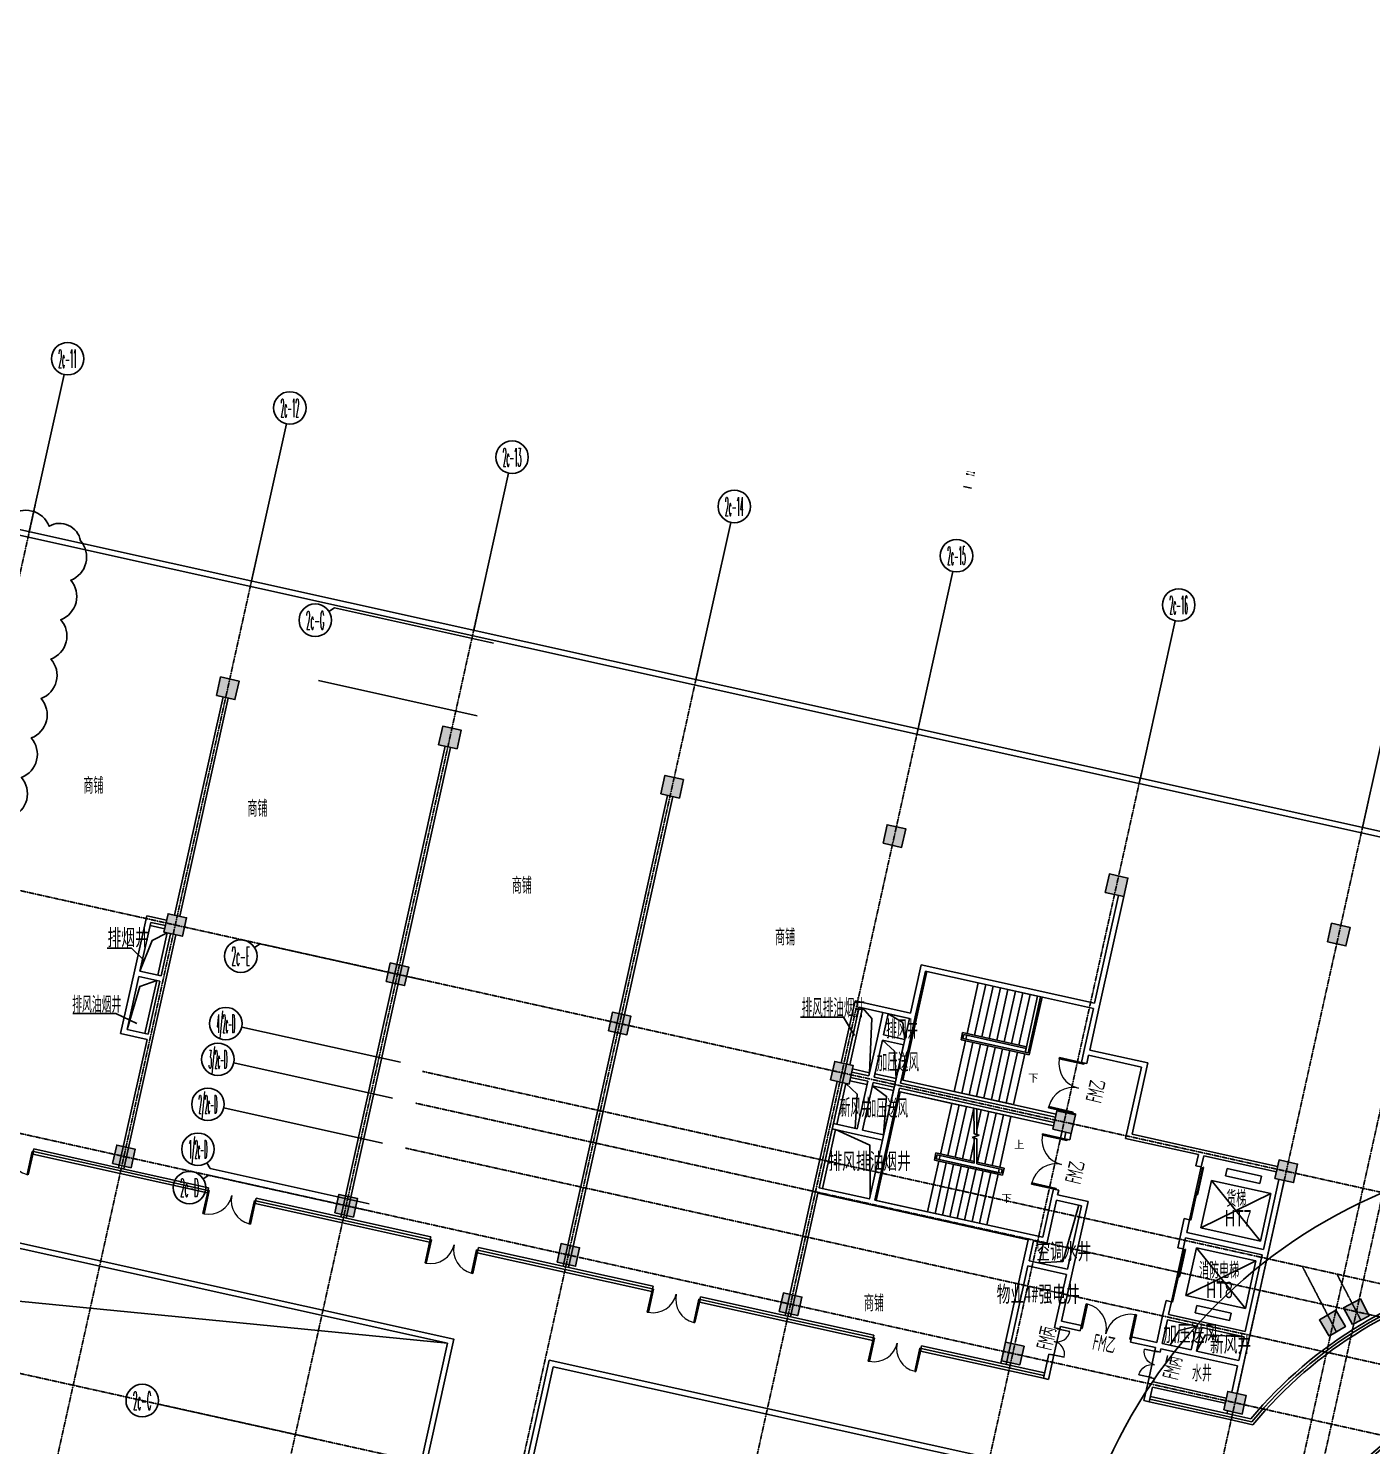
# Model space of a CAD drawing. Header units: metres. Extents: x -605703 to 859526, y 36355 to 746455.
# Drawn here: x -387646 to -338070, y 689374 to 741686 of the extents above; entities that cross this region are included whole.
import ezdxf
from ezdxf.enums import TextEntityAlignment as Align

# ---------------------------------------------------------------- set-up
doc = ezdxf.new("R2010")
doc.units = ezdxf.units.M
doc.linetypes.add('2', pattern=[0.4, 0.3, -0.1])
doc.linetypes.add('CENTER2', pattern=[2.541, 1.587, -0.318, 0.318, -0.318])
for name, color, linetype in [('ACS-JZ', 1, 'Continuous'), ('AXIS', 3, 'Continuous'), ('AXIS_TEXT', 7, 'Continuous'), ('COLUMN', 2, 'Continuous'), ('DOTE', 251, 'CENTER2'), ('J-STAIR', 163, 'Continuous'), ('J-TEXT', 7, 'Continuous'), ('J-WALL', 2, 'Continuous'), ('j-WINDOW_TEXT', 7, 'Continuous'), ('PUB_DIM', 3, 'Continuous'), ('PUB_HATCH', 8, 'Continuous'), ('PUB_TEXT', 7, 'Continuous'), ('S-看线', 5, 'Continuous'), ('STAIR', 3, 'Continuous'), ('WALL', 2, 'Continuous'), ('WINDOW', 4, 'Continuous'), ('屋顶', 252, 'Continuous'), ('排水', 74, 'Continuous'), ('栏杆', 6, 'Continuous')]:
    doc.layers.add(name, color=color, linetype=linetype)
doc.styles.add('_TCH_AXIS', font='COMPLEX', dxfattribs={"bigfont": 'GBCBIG'})
doc.styles.add('_TCH_DIM', font='simplex_.ttf', dxfattribs={"bigfont": 'GBCBIG'})
doc.styles.add('COMPLEX', font='COMPLEX')
doc.styles.add('mobin', font='ros.shx', dxfattribs={"width": 0.55, "bigfont": 'hzdf2.shx'})
doc.styles.add('探索者', font='tssdeng.shx', dxfattribs={"width": 0.65, "bigfont": 'tssdchn.shx'})

# ---------------------------------------------------------------- blocks, each defined once
blk = doc.blocks.new('$DorLib2D$00000002')
at = {"color": 0}
for p, q in [((-0.5, 0), (-0.5, 0.4875)), ((-0.475, 0.4875), (-0.5, 0.4875)), ((-0.475, 0), (-0.475, 0.4875)), ((0.475, 0), (0.475, 0.4875)), ((0.475, 0.4875), (0.5, 0.4875)), ((0.5, 0), (0.5, 0.4875)), ((-0.5, 0), (-0.475, 0)), ((0.5, 0), (0.475, 0))]:
    blk.add_line(p, q, dxfattribs=at)
at = {"color": 0, "lineweight": 13}
for centre, start, end in [((-0.4875, 0), 0, 88.53072), ((0.4875, 0), 91.46928, 180)]:
    blk.add_arc(centre, 0.4875, start, end, dxfattribs=at)
blk = doc.blocks.new('$TCHSYS$LDOR12D')
for p, q in [((-0.02, 0.958), (0.5, 0.958)), ((-0.02, 0.958), (-0.02, 0.792)), ((-0.02, 0.792), (0.5, 0.792)), ((0.5, 0.958), (0.5, 0.792)), ((-0.5, 0.75), (-0.5, 0.583)), ((-0.5, 0.75), (0.02, 0.75)), ((-0.5, 0.583), (0.02, 0.583)), ((0.02, 0.583), (0.02, 0.75)), ((-0.5, 0.5), (0.5, 0.5))]:
    blk.add_line(p, q)
blk = doc.blocks.new('$DorLib2D$00000004')
for p, q in [((-0.485, 0), (-0.485, 0.485)), ((0.485, 0), (0.485, 0.485))]:
    blk.add_line(p, q)
at = {"lineweight": 13}
for centre, start, end in [((-0.485, 0), 0, 90), ((0.485, 0), 90, 180)]:
    blk.add_arc(centre, 0.485, start, end, dxfattribs=at)
blk = doc.blocks.new('_AXISO')
blk.add_circle((0, 0), 0.5)
at = {"layer": 'AXIS_TEXT', "style": 'COMPLEX', "width": 1.041667}
blk.add_attdef('A', text='', height=0.56, dxfattribs=at).set_placement((-0.25, -0.28), (0.25, -0.28), align=Align.FIT)
blk = doc.blocks.new('_FZH')
blk.add_lwpolyline([(-0.5, -0.5), (0.5, -0.5), (0.5, 0.5), (-0.5, 0.5)], close=True)
at = {"layer": 'PUB_HATCH'}
blk.add_solid([(-0.5, -0.5), (0.5, -0.5), (-0.5, 0.5), (0.5, 0.5)], dxfattribs=at)

msp = doc.modelspace()

# ---------------------------------------------------------------- linework, layer by layer
at = {"ltscale": 4, "extrusion": (-1.1827e-23, -1.32164e-09, 1), "elevation": 0}
msp.add_lwpolyline([(-399632, 690019), (-395558, 695445), (-372179, 693151)], dxfattribs=at)
at = {"layer": 'ACS-JZ', "ltscale": 4, "extrusion": (-1.1827e-23, -1.32164e-09, 1), "elevation": 0}
msp.add_lwpolyline([(-391248, 724401, -0.520567), (-389793, 724037, -0.520567), (-388337, 723674, -0.520567), (-386882, 723310, -0.520567), (-385721, 722770, -0.520567), (-386084, 721315, -0.520567), (-386448, 719860, -0.520567), (-386811, 718405, -0.520567), (-387175, 716949, -0.520567), (-387538, 715494, -0.520567), (-387902, 714039, -0.520567), (-388265, 712583, -0.520567), (-388629, 711128, -0.520567), (-388992, 709673, -0.520567), (-389356, 708218, -0.520567), (-389719, 706762, -0.520567), (-390083, 705307, -0.520567), (-390446, 703852, -0.520567), (-390810, 702396, -0.520567), (-391173, 700941, -0.520567), (-391537, 699486, -0.520567), (-391900, 698030, -0.520567), (-392316, 696663, -0.520567), (-393771, 697026, -0.520567), (-395227, 697390, -0.520567), (-396682, 697753, -0.520567), (-397756, 698346, -0.520567), (-397393, 699801, -0.520567), (-397029, 701256, -0.520567), (-396666, 702712, -0.520567), (-396302, 704167, -0.520567), (-395938, 705622, -0.520567), (-395575, 707077, -0.520567), (-395211, 708533, -0.520567), (-394848, 709988, -0.520567), (-394484, 711443, -0.520567), (-394121, 712899, -0.520567), (-393757, 714354, -0.520567), (-393394, 715809, -0.520567), (-393030, 717264, -0.520567), (-392667, 718720, -0.520567), (-392303, 720175, -0.520567), (-391940, 721630, -0.520567), (-391576, 723086, -0.520567)], format="xyb", close=True, dxfattribs=at)
at = {"layer": 'ACS-JZ', "ltscale": 4, "extrusion": (-1.1827e-23, -1.32164e-09, 1)}
msp.add_circle((-330056, 680790, 0), 19466, dxfattribs=at)
at = {"layer": 'AXIS', "extrusion": (-1.1827e-23, -1.32164e-09, 1)}
for p, q in [((-387624, 723049, 0), (-386325, 728907, 0)), ((-379423, 721231, 0), (-378124, 727089, 0)), ((-371222, 719413, 0), (-369923, 725271, 0)), ((-363021, 717595, 0), (-361723, 723453, 0)), ((-354820, 715777, 0), (-353522, 721635, 0)), ((-376551, 720162, 0), (-376342, 720296, 0)), ((-370484, 718997, 0), (-376342, 720296, 0)), ((-346619, 713959, 0), (-345321, 719817, 0)), ((-338418, 712141, 0), (-337120, 717999, 0)), ((-371079, 716312, 0), (-376937, 717611, 0)), ((-379300, 707763, 0), (-379090, 707897, 0)), ((-373232, 706598, 0), (-379090, 707897, 0)), ((-373914, 703523, 0), (-379772, 704821, 0)), ((-374206, 702205, 0), (-380064, 703503, 0)), ((-374574, 700545, 0), (-380432, 701843, 0)), ((-381063, 699808, 0), (-380930, 699598, 0)), ((-375072, 698299, 0), (-380930, 699598, 0)), ((-381194, 699220, 0), (-380984, 699354, 0)), ((-375126, 698055, 0), (-380984, 699354, 0)), ((-376998, 689610, 0), (-382856, 690909, 0))]:
    msp.add_line(p, q, dxfattribs=at)
at = {"layer": 'DOTE', "extrusion": (-1.1827e-23, -1.32164e-09, 1)}
for p, q in [((-305429, 691567, 0), (-469548, 727950, 0)), ((-397958, 676434, 0), (-387390, 724103, 0)), ((-389757, 674616, 0), (-379189, 722285, 0)), ((-381556, 672798, 0), (-370989, 720467, 0)), ((-336123, 689409, 0), (-468077, 718661, 0)), ((-373355, 670980, 0), (-362788, 718649, 0)), ((-365154, 669162, 0), (-354587, 716831, 0)), ((-356953, 667344, 0), (-346565, 714205, 0)), ((-348666, 665916, 0), (-338185, 713195, 0)), ((-345194, 668177, 0), (-335354, 712567, 0)), ((-344462, 668015, 0), (-334621, 712405, 0)), ((-328584, 678878, 0), (-466551, 709463, 0)), ((-317332, 690826, 0), (-373104, 703189, 0)), ((-317592, 689654, 0), (-373363, 702018, 0)), ((-317960, 687994, 0), (-373731, 700358, 0)), ((-340630, 695993, 0), (-339370, 693573, 0)), ((-339354, 695708, 0), (-338469, 694008, 0))]:
    msp.add_line(p, q, dxfattribs=at)
msp.add_circle((-330169, 680048, 0), 12000, dxfattribs=at)
at = {"layer": 'J-STAIR', "ltscale": 4, "extrusion": (-1.1827e-23, -1.32164e-09, 1), "elevation": 0}
for points in [[(-383369, 707279), (-383845, 707739), (-384738, 707739)], [(-383646, 704950), (-384419, 705328), (-386010, 705328)], [(-357155, 704517), (-357557, 705190), (-359148, 705190)], [(-345512, 693078), (-345180, 693628), (-344536, 693784)], [(-344536, 692862), (-344200, 693460), (-342779, 693394)]]:
    msp.add_lwpolyline(points, dxfattribs=at)
at = {"layer": 'J-WALL', "extrusion": (-1.1827e-23, -1.32164e-09, 1)}
for p, q in [((-356105, 705362, 0), (-356300, 704483, 0)), ((-355910, 705318, 0), (-356083, 704537, 0)), ((-356300, 704483, 0), (-356624, 703019, 0)), ((-356126, 704342, 0), (-356429, 702975, 0)), ((-355345, 704169, 0), (-356126, 704342, 0)), ((-355302, 704364, 0), (-356083, 704537, 0)), ((-356668, 702823, 0), (-357057, 701066, 0)), ((-356472, 702780, 0), (-356862, 701023, 0)), ((-357979, 701066, 0), (-357003, 700849, 0)), ((-357936, 701261, 0), (-357057, 701066, 0)), ((-356862, 701023, 0), (-356081, 700850, 0)), ((-357003, 700849, 0), (-356124, 700654, 0))]:
    msp.add_line(p, q, dxfattribs=at)
at = {"layer": 'PUB_DIM', "extrusion": (-1.1827e-23, -1.32164e-09, 1), "elevation": 0}
for points in [[(-350844, 703001, 0, 0, 0), (-354075, 703717, 0, 0, 0), (-353610, 705817, 0, 0, 0), (-352361, 705544, 80, 0, 0), (-352068, 705480, 0, 0, 0)], [(-351828, 698559, 0, 0, 0), (-355060, 699275, 0, 0, 0), (-354594, 701375, 0, 0, 0), (-353346, 701102, 80, 0, 0), (-353053, 701038, 0, 0, 0)], [(-351367, 700539, 0, 0, 0), (-351882, 700654, 80, 0, 0), (-352175, 700719, 0, 0, 0)]]:
    msp.add_lwpolyline(points, format="xyseb", dxfattribs=at)
at = {"layer": 'S-看线', "ltscale": 4, "extrusion": (-1.1827e-23, -1.32164e-09, 1)}
for p, q in [((-382615, 708448, 0), (-383152, 708567, 0)), ((-382867, 706736, 0), (-382520, 708298, 0)), ((-383343, 704588, 0), (-382910, 706541, 0)), ((-356861, 705530, 0), (-357327, 703430, 0)), ((-356597, 703141, 0), (-357232, 703281, 0)), ((-355621, 702924, 0), (-356402, 703097, 0)), ((-357814, 701234, 0), (-357478, 702747, 0)), ((-356695, 702701, 0), (-357329, 702842, 0)), ((-355718, 702485, 0), (-356499, 702658, 0)), ((-357857, 701039, 0), (-358339, 698866, 0)), ((-350181, 696853, 0), (-350343, 696121, 0))]:
    msp.add_line(p, q, dxfattribs=at)
at = {"layer": 'S-看线', "ltscale": 4, "extrusion": (-1.1827e-23, -1.32164e-09, 1), "elevation": 0}
for points in [[(-383526, 706882), (-383075, 708020), (-382520, 708298)], [(-354489, 706873), (-355377, 702870), (-349714, 701615)], [(-384002, 704735), (-383528, 706327), (-382910, 706541)], [(-356597, 703141), (-356514, 705137), (-356861, 705530)], [(-355302, 704364), (-355371, 704992), (-355910, 705318)], [(-355621, 702924), (-355684, 703934), (-356126, 704342)], [(-357129, 701082), (-357057, 702349), (-357478, 702747)], [(-356081, 700850), (-355970, 702264), (-356499, 702658)], [(-356362, 698428), (-355474, 702431), (-349812, 701176)], [(-356584, 698580), (-356593, 700471), (-357857, 701039)], [(-350343, 696121), (-349464, 696173), (-348872, 698253)]]:
    msp.add_lwpolyline(points, dxfattribs=at)
msp.add_lwpolyline([(-356984, 705557), (-355129, 705145), (-356606, 698482), (-358461, 698893)], close=True, dxfattribs=at)
at = {"layer": 'STAIR', "extrusion": (-1.1827e-23, -1.32164e-09, 1)}
for p, q in [((-354489, 706873, 0), (-355377, 702870, 0)), ((-352586, 706451, 0), (-354489, 706873, 0)), ((-353000, 704581, 0), (-352586, 706451, 0)), ((-353000, 704581, 0), (-352586, 706451, 0)), ((-352727, 704521, 0), (-352312, 706390, 0)), ((-350399, 705966, 0), (-352586, 706451, 0)), ((-352453, 704460, 0), (-352039, 706330, 0)), ((-352180, 704400, 0), (-351766, 706269, 0)), ((-351907, 704339, 0), (-351492, 706209, 0)), ((-351633, 704278, 0), (-351219, 706148, 0)), ((-351360, 704218, 0), (-350946, 706087, 0)), ((-351087, 704157, 0), (-350672, 706027, 0)), ((-350813, 704097, 0), (-350399, 705966, 0)), ((-350751, 703868, 0), (-350291, 705942, 0)), ((-350706, 703796, 0), (-350233, 705929, 0)), ((-350291, 705942, 0), (-350233, 705929, 0)), ((-353059, 704318, 0), (-353473, 702448, 0)), ((-353473, 702448, 0), (-353059, 704318, 0)), ((-353166, 704618, 0), (-353225, 704355, 0)), ((-353225, 704355, 0), (-350706, 703796, 0)), ((-352785, 704257, 0), (-353200, 702388, 0)), ((-350813, 704097, 0), (-353166, 704618, 0)), ((-353121, 704547, 0), (-353153, 704400, 0)), ((-353153, 704400, 0), (-350751, 703868, 0)), ((-350826, 704038, 0), (-353121, 704547, 0)), ((-353046, 704376, 0), (-353013, 704523, 0)), ((-353046, 704376, 0), (-350859, 703892, 0)), ((-350826, 704038, 0), (-353013, 704523, 0)), ((-352512, 704197, 0), (-352926, 702327, 0)), ((-352239, 704136, 0), (-352653, 702266, 0)), ((-351965, 704075, 0), (-352380, 702206, 0)), ((-351692, 704015, 0), (-352106, 702145, 0)), ((-351418, 703954, 0), (-351833, 702085, 0)), ((-351145, 703894, 0), (-351560, 702024, 0)), ((-350872, 703833, 0), (-351286, 701963, 0)), ((-350826, 704038, 0), (-350859, 703892, 0)), ((-350826, 704038, 0), (-350813, 704097, 0)), ((-350826, 704038, 0), (-350813, 704097, 0)), ((-355377, 702870, 0), (-353473, 702448, 0)), ((-355474, 702431, 0), (-356362, 698428, 0)), ((-353570, 702009, 0), (-355474, 702431, 0)), ((-353473, 702448, 0), (-351286, 701963, 0)), ((-353985, 700139, 0), (-353570, 702009, 0)), ((-353985, 700139, 0), (-353570, 702009, 0)), ((-353712, 700079, 0), (-353297, 701948, 0)), ((-352746, 701826, 0), (-353570, 702009, 0)), ((-353438, 700018, 0), (-353024, 701888, 0)), ((-353165, 699957, 0), (-352750, 701827, 0)), ((-352741, 700885, 0), (-352746, 701826, 0)), ((-351384, 701524, 0), (-352646, 701804, 0)), ((-352641, 700859, 0), (-352646, 701804, 0)), ((-352642, 701023, 0), (-352477, 701766, 0)), ((-352618, 699836, 0), (-352204, 701706, 0)), ((-352345, 699776, 0), (-351930, 701645, 0)), ((-352071, 699715, 0), (-351657, 701585, 0)), ((-351798, 699654, 0), (-351384, 701524, 0)), ((-352891, 699897, 0), (-352740, 700582, 0)), ((-352813, 700745, 0), (-352560, 700838, 0)), ((-352640, 700699, 0), (-352813, 700745, 0)), ((-352560, 700838, 0), (-352741, 700885, 0)), ((-352736, 699801, 0), (-352740, 700726, 0)), ((-352636, 699779, 0), (-352640, 700699, 0)), ((-354151, 700176, 0), (-354209, 699912, 0)), ((-352736, 699862, 0), (-354151, 700176, 0)), ((-354105, 700104, 0), (-354138, 699958, 0)), ((-354138, 699958, 0), (-351736, 699426, 0)), ((-352736, 699801, 0), (-354105, 700104, 0)), ((-354030, 699934, 0), (-353998, 700081, 0)), ((-354030, 699934, 0), (-351843, 699449, 0)), ((-352736, 699801, 0), (-353998, 700081, 0)), ((-354043, 699876, 0), (-354458, 698006, 0)), ((-354458, 698006, 0), (-354043, 699876, 0)), ((-354209, 699912, 0), (-351690, 699354, 0)), ((-353770, 699815, 0), (-354184, 697945, 0)), ((-353497, 699754, 0), (-353911, 697885, 0)), ((-353223, 699694, 0), (-353638, 697824, 0)), ((-352950, 699633, 0), (-353364, 697764, 0)), ((-352677, 699573, 0), (-353091, 697703, 0)), ((-352403, 699512, 0), (-352818, 697642, 0)), ((-351632, 699618, 0), (-352636, 699840, 0)), ((-351811, 699596, 0), (-352636, 699779, 0)), ((-351704, 699572, 0), (-352636, 699779, 0)), ((-352130, 699451, 0), (-352544, 697582, 0)), ((-351811, 699596, 0), (-351843, 699449, 0)), ((-351736, 699426, 0), (-351704, 699572, 0)), ((-351690, 699354, 0), (-351632, 699618, 0)), ((-343401, 699601, 0), (-343460, 699332, 0)), ((-342131, 699319, 0), (-343401, 699601, 0)), ((-351856, 699391, 0), (-352271, 697521, 0)), ((-343983, 699167, 0), (-344373, 697409, 0)), ((-341787, 698680, 0), (-343983, 699167, 0)), ((-343983, 699167, 0), (-342176, 696922, 0)), ((-343460, 699332, 0), (-342191, 699051, 0)), ((-342191, 699051, 0), (-342131, 699319, 0)), ((-356362, 698428, 0), (-354458, 698006, 0)), ((-344373, 697409, 0), (-341787, 698680, 0)), ((-341787, 698680, 0), (-342176, 696922, 0)), ((-354458, 698006, 0), (-352271, 697521, 0)), ((-344373, 697409, 0), (-342176, 696922, 0)), ((-344925, 694920, 0), (-344535, 696677, 0)), ((-344535, 696677, 0), (-342339, 696190, 0)), ((-344535, 696677, 0), (-342728, 694433, 0)), ((-344925, 694920, 0), (-342339, 696190, 0)), ((-342339, 696190, 0), (-342728, 694433, 0)), ((-342728, 694433, 0), (-344925, 694920, 0)), ((-344580, 694280, 0), (-344521, 694548, 0)), ((-343311, 693998, 0), (-344580, 694280, 0)), ((-344521, 694548, 0), (-343251, 694267, 0)), ((-343251, 694267, 0), (-343311, 693998, 0))]:
    msp.add_line(p, q, dxfattribs=at)
at = {"layer": 'WALL', "extrusion": (-1.1827e-23, -1.32164e-09, 1)}
for p, q in [((-382247, 708955, 0), (-380461, 717009, 0)), ((-382052, 708912, 0), (-380266, 716966, 0)), ((-376113, 697813, 0), (-372260, 715191, 0)), ((-375918, 697770, 0), (-372065, 715148, 0)), ((-367912, 695995, 0), (-364059, 713373, 0)), ((-367717, 695952, 0), (-363864, 713330, 0)), ((-348296, 705705, 0), (-347414, 709683, 0)), ((-348122, 705564, 0), (-347218, 709640, 0)), ((-383743, 706828, 0), (-383277, 708927, 0)), ((-383277, 708927, 0), (-382545, 708765, 0)), ((-383526, 706882, 0), (-383125, 708689, 0)), ((-383125, 708689, 0), (-382588, 708570, 0)), ((-382745, 706709, 0), (-382398, 708271, 0)), ((-382571, 706568, 0), (-382203, 708228, 0)), ((-384240, 704583, 0), (-383743, 706828, 0)), ((-383526, 706882, 0), (-382745, 706709, 0)), ((-355085, 705341, 0), (-354690, 707122, 0)), ((-354912, 705200, 0), (-354538, 706884, 0)), ((-348296, 705705, 0), (-354690, 707122, 0)), ((-348339, 705509, 0), (-354538, 706884, 0)), ((-384002, 704735, 0), (-383569, 706687, 0)), ((-383569, 706687, 0), (-382788, 706514, 0)), ((-383221, 704561, 0), (-382788, 706514, 0)), ((-383047, 704421, 0), (-382571, 706568, 0)), ((-357644, 703501, 0), (-357135, 705795, 0)), ((-355964, 705535, 0), (-357135, 705795, 0)), ((-357449, 703458, 0), (-356984, 705557, 0)), ((-356105, 705362, 0), (-356984, 705557, 0)), ((-355085, 705341, 0), (-355964, 705535, 0)), ((-355129, 705145, 0), (-355910, 705318, 0)), ((-355128, 704223, 0), (-354912, 705200, 0)), ((-348690, 703923, 0), (-348339, 705509, 0)), ((-348474, 703977, 0), (-348122, 705564, 0)), ((-384002, 704735, 0), (-383221, 704561, 0)), ((-355302, 704364, 0), (-355129, 705145, 0)), ((-384314, 699631, 0), (-383264, 704366, 0)), ((-384240, 704583, 0), (-383264, 704366, 0)), ((-384118, 699588, 0), (-383047, 704421, 0)), ((-355648, 702802, 0), (-355345, 704169, 0)), ((-355453, 702759, 0), (-355128, 704223, 0)), ((-348690, 703923, 0), (-348780, 703518, 0)), ((-348585, 703475, 0), (-348517, 703782, 0)), ((-348517, 703782, 0), (-346564, 703349, 0)), ((-348474, 703977, 0), (-346326, 703501, 0)), ((-356624, 703019, 0), (-357259, 703159, 0)), ((-348780, 703518, 0), (-348585, 703475, 0)), ((-347149, 700713, 0), (-346564, 703349, 0)), ((-346910, 700865, 0), (-346326, 703501, 0)), ((-358153, 701206, 0), (-357796, 702817, 0)), ((-357936, 701261, 0), (-357600, 702774, 0)), ((-356668, 702823, 0), (-357302, 702964, 0)), ((-355691, 702607, 0), (-356472, 702780, 0)), ((-355648, 702802, 0), (-356429, 702975, 0)), ((-356081, 700850, 0), (-355691, 702607, 0)), ((-355907, 700709, 0), (-355496, 702564, 0)), ((-349785, 701298, 0), (-355496, 702564, 0)), ((-349741, 701493, 0), (-355453, 702759, 0)), ((-349192, 701663, 0), (-349199, 701629, 0)), ((-348996, 701620, 0), (-349192, 701663, 0)), ((-349004, 701585, 0), (-348996, 701620, 0)), ((-358678, 698839, 0), (-358153, 701206, 0)), ((-358461, 698893, 0), (-357979, 701066, 0)), ((-356606, 698482, 0), (-356124, 700654, 0)), ((-356410, 698439, 0), (-355907, 700709, 0)), ((-349351, 700945, 0), (-349405, 700701, 0)), ((-349405, 700701, 0), (-349209, 700658, 0)), ((-349209, 700658, 0), (-349155, 700902, 0)), ((-347149, 700713, 0), (-344464, 700118, 0)), ((-346910, 700865, 0), (-344323, 700292, 0)), ((-344464, 700118, 0), (-344555, 699708, 0)), ((-344359, 699665, 0), (-344269, 700075, 0)), ((-344323, 700292, 0), (-341540, 699675, 0)), ((-344269, 700075, 0), (-341584, 699480, 0)), ((-344555, 699708, 0), (-344359, 699665, 0)), ((-356606, 698482, 0), (-358461, 698893, 0)), ((-341491, 699203, 0), (-342065, 696616, 0)), ((-341296, 699160, 0), (-341891, 696475, 0)), ((-359711, 694177, 0), (-358678, 698839, 0)), ((-359516, 694134, 0), (-358504, 698698, 0)), ((-356551, 698265, 0), (-358504, 698698, 0)), ((-350601, 697151, 0), (-356410, 698439, 0)), ((-350211, 697065, 0), (-349875, 698578, 0)), ((-350059, 696826, 0), (-349702, 698437, 0)), ((-349816, 698846, 0), (-349875, 698578, 0)), ((-349621, 698803, 0), (-349816, 698846, 0)), ((-348774, 698231, 0), (-349702, 698437, 0)), ((-349659, 698632, 0), (-349621, 698803, 0)), ((-348536, 698383, 0), (-349659, 698632, 0)), ((-349120, 695747, 0), (-348536, 698383, 0)), ((-350742, 696977, 0), (-356551, 698265, 0)), ((-349294, 695888, 0), (-348774, 698231, 0)), ((-344988, 697755, 0), (-345113, 697189, 0)), ((-344792, 697712, 0), (-344988, 697755, 0)), ((-344896, 697243, 0), (-344792, 697712, 0)), ((-350926, 696148, 0), (-350742, 696977, 0)), ((-350709, 696202, 0), (-350547, 696934, 0)), ((-350211, 697065, 0), (-350601, 697151, 0)), ((-350059, 696826, 0), (-350547, 696934, 0)), ((-345113, 697189, 0), (-345226, 696681, 0)), ((-345030, 696638, 0), (-344939, 697048, 0)), ((-344939, 697048, 0), (-342108, 696421, 0)), ((-344896, 697243, 0), (-342065, 696616, 0)), ((-345226, 696681, 0), (-345030, 696638, 0)), ((-342108, 696421, 0), (-342736, 693589, 0)), ((-341891, 696475, 0), (-342562, 693448, 0)), ((-351754, 692413, 0), (-350926, 696148, 0)), ((-351559, 692370, 0), (-350753, 696007, 0)), ((-349337, 695693, 0), (-350753, 696007, 0)), ((-349294, 695888, 0), (-350709, 696202, 0)), ((-349732, 693911, 0), (-349337, 695693, 0)), ((-349515, 693965, 0), (-349120, 695747, 0)), ((-345658, 694729, 0), (-345784, 694163, 0)), ((-345463, 694686, 0), (-345658, 694729, 0)), ((-345567, 694217, 0), (-345463, 694686, 0)), ((-345567, 694217, 0), (-344396, 693957, 0)), ((-349732, 693911, 0), (-349773, 693728, 0)), ((-349773, 693728, 0), (-349577, 693685, 0)), ((-349577, 693685, 0), (-349558, 693770, 0)), ((-349558, 693770, 0), (-348826, 693608, 0)), ((-348783, 693803, 0), (-349515, 693965, 0)), ((-348826, 693608, 0), (-348783, 693803, 0)), ((-345784, 694163, 0), (-346000, 693186, 0)), ((-345610, 694022, 0), (-345805, 693143, 0)), ((-345610, 694022, 0), (-344536, 693784, 0)), ((-344731, 692905, 0), (-344536, 693784, 0)), ((-344536, 692862, 0), (-344341, 693740, 0)), ((-344396, 693957, 0), (-342736, 693589, 0)), ((-344341, 693740, 0), (-342779, 693394, 0)), ((-346928, 693392, 0), (-346971, 693197, 0)), ((-346971, 693197, 0), (-346044, 692991, 0)), ((-346000, 693186, 0), (-346928, 693392, 0)), ((-345805, 693143, 0), (-344731, 692905, 0)), ((-342779, 693394, 0), (-342974, 692515, 0)), ((-342562, 693448, 0), (-342800, 692374, 0)), ((-349989, 692752, 0), (-350187, 691861, 0)), ((-349991, 691818, 0), (-349794, 692708, 0)), ((-349794, 692708, 0), (-349989, 692752, 0)), ((-346044, 692991, 0), (-346071, 692869, 0)), ((-346071, 692869, 0), (-345876, 692826, 0)), ((-345876, 692826, 0), (-345848, 692948, 0)), ((-345848, 692948, 0), (-344677, 692688, 0)), ((-344677, 692688, 0), (-343017, 692320, 0)), ((-344536, 692862, 0), (-342974, 692515, 0)), ((-343017, 692320, 0), (-343234, 691344, 0)), ((-342800, 692374, 0), (-343038, 691301, 0)), ((-350187, 691861, 0), (-349991, 691818, 0)), ((-346336, 691673, 0), (-346477, 691038, 0)), ((-346287, 691893, 0), (-346336, 691673, 0)), ((-346092, 691849, 0), (-346287, 691893, 0)), ((-346119, 691727, 0), (-346092, 691849, 0)), ((-346119, 691727, 0), (-343434, 691132, 0)), ((-346162, 691532, 0), (-346281, 690995, 0)), ((-346162, 691532, 0), (-343477, 690937, 0)), ((-346281, 690995, 0), (-346477, 691038, 0)), ((-343385, 690660, 0), (-343407, 690563, 0)), ((-343190, 690617, 0), (-343212, 690520, 0))]:
    msp.add_line(p, q, dxfattribs=at)
at = {"layer": 'WINDOW', "extrusion": (-1.1827e-23, -1.32164e-09, 1)}
for p, q in [((-387438, 700324, 0), (-387481, 700128, 0)), ((-387481, 700128, 0), (-384259, 699414, 0)), ((-387459, 700226, 0), (-384238, 699512, 0)), ((-384216, 699609, 0), (-387438, 700324, 0)), ((-384259, 699414, 0), (-381038, 698700, 0)), ((-384238, 699512, 0), (-381016, 698798, 0)), ((-380994, 698895, 0), (-384216, 699609, 0)), ((-381038, 698700, 0), (-380994, 698895, 0)), ((-379237, 698506, 0), (-379280, 698310, 0)), ((-379259, 698408, 0), (-376037, 697694, 0)), ((-376015, 697792, 0), (-379237, 698506, 0)), ((-379280, 698310, 0), (-376058, 697596, 0)), ((-376058, 697596, 0), (-372837, 696882, 0)), ((-376037, 697694, 0), (-372815, 696980, 0)), ((-372793, 697077, 0), (-376015, 697792, 0)), ((-372837, 696882, 0), (-372793, 697077, 0)), ((-371036, 696688, 0), (-371079, 696492, 0)), ((-371079, 696492, 0), (-367858, 695778, 0)), ((-371058, 696590, 0), (-367836, 695876, 0)), ((-367814, 695974, 0), (-371036, 696688, 0)), ((-367858, 695778, 0), (-364636, 695064, 0)), ((-367836, 695876, 0), (-364614, 695162, 0)), ((-364592, 695259, 0), (-367814, 695974, 0)), ((-364636, 695064, 0), (-364592, 695259, 0)), ((-362835, 694870, 0), (-362878, 694674, 0)), ((-362857, 694772, 0), (-359635, 694058, 0)), ((-359613, 694156, 0), (-362835, 694870, 0)), ((-362878, 694674, 0), (-359657, 693960, 0)), ((-359657, 693960, 0), (-356480, 693256, 0)), ((-359635, 694058, 0), (-356459, 693354, 0)), ((-356437, 693451, 0), (-359613, 694156, 0)), ((-349794, 692708, 0), (-349577, 693685, 0)), ((-356480, 693256, 0), (-356437, 693451, 0)), ((-354680, 693062, 0), (-354723, 692867, 0)), ((-354723, 692867, 0), (-351700, 692196, 0)), ((-354701, 692964, 0), (-351678, 692294, 0)), ((-351657, 692392, 0), (-354680, 693062, 0)), ((-346071, 692869, 0), (-346287, 691893, 0)), ((-351700, 692196, 0), (-350187, 691861, 0)), ((-351678, 692294, 0), (-350165, 691959, 0)), ((-351657, 692392, 0), (-350143, 692056, 0)), ((-346260, 691093, 0), (-343331, 690444, 0)), ((-346238, 691190, 0), (-343309, 690541, 0)), ((-346281, 690995, 0), (-343352, 690346, 0)), ((-343309, 690541, 0), (-342527, 690368, 0)), ((-343352, 690346, 0), (-342451, 690146, 0)), ((-343331, 690444, 0), (-342489, 690257, 0))]:
    msp.add_line(p, q, dxfattribs=at)
for radius, end in [(16100, 140.1376), (16000, 140.3553), (15900, 140.5752)]:
    msp.add_arc((-330169, 680048, 0), radius, 101.8627, end, dxfattribs=at)
at = {"layer": '屋顶', "ltscale": 4, "extrusion": (-1.1827e-23, -1.32164e-09, 1)}
msp.add_line((-353132, 724779, 0), (-352839, 724714, 0), dxfattribs=at)
at = {"layer": '排水', "linetype": '2', "ltscale": 0.3, "extrusion": (-1.1827e-23, -1.32164e-09, 1)}
for p, q in [((-353029, 725242, 0), (-352737, 725178, 0)), ((-353007, 725340, 0), (-352716, 725275, 0))]:
    msp.add_line(p, q, dxfattribs=at)
at = {"layer": '栏杆', "ltscale": 1.5, "extrusion": (-1.1827e-23, -1.32164e-09, 1)}
for p, q in [((-471448, 741686, 0), (-293215, 702175, 0)), ((-293435, 702019, 0), (-471414, 741474, 0))]:
    msp.add_line(p, q, dxfattribs=at)
at = {"layer": '栏杆', "ltscale": 1.5, "extrusion": (-1.1827e-23, -1.32164e-09, 1), "elevation": 0}
for points in [[(-397836, 699044), (-399871, 689867), (-373974, 684126), (-371940, 693303)], [(-397684, 698805), (-399632, 690019), (-374126, 684364), (-372179, 693151)], [(-368425, 692524), (-370460, 683347), (-347126, 678174), (-345092, 687351)], [(-368273, 692285), (-370221, 683499), (-347278, 678413), (-345330, 687199)]]:
    msp.add_lwpolyline(points, close=True, dxfattribs=at)
at = {"layer": '栏杆', "ltscale": 1.5, "extrusion": (-1.1827e-23, -1.32164e-09, 1)}
for radius, start, end in [(12000, 54.149, 14.8523), (11900, 54.4986, 14.5028)]:
    msp.add_arc((-330169, 680048, 0), radius, start, end, dxfattribs=at)

# ---------------------------------------------------------------- block references
at = {"layer": 'AXIS', "extrusion": (-1.1827e-23, -1.32164e-09, 1)}
ref = msp.add_blockref('_AXISO', (-386195, 729493, 0), dxfattribs=dict(at, xscale=1200, yscale=1200, zscale=1200))
ref.add_attrib('A', '2c-11', dxfattribs={"layer": 'AXIS_TEXT', "ltscale": 4, "extrusion": (-1.1827e-23, -1.32164e-09, 1), "height": 678.8, "style": '_TCH_AXIS', "width": 0.235955}).set_placement((-386535, 729153, 0), (-385856, 729153, 0), align=Align.FIT)
ref = msp.add_blockref('_AXISO', (-377995, 727675, 0), dxfattribs=dict(at, xscale=1200, yscale=1200, zscale=1200))
ref.add_attrib('A', '2c-12', dxfattribs={"layer": 'AXIS_TEXT', "ltscale": 4, "extrusion": (-1.1827e-23, -1.32164e-09, 1), "height": 678.8, "style": '_TCH_AXIS', "width": 0.223404}).set_placement((-378334, 727335, 0), (-377655, 727335, 0), align=Align.FIT)
ref = msp.add_blockref('_AXISO', (-369794, 725857, 0), dxfattribs=dict(at, xscale=1200, yscale=1200, zscale=1200))
ref.add_attrib('A', '2c-13', dxfattribs={"layer": 'AXIS_TEXT', "ltscale": 4, "extrusion": (-1.1827e-23, -1.32164e-09, 1), "height": 678.8, "style": '_TCH_AXIS', "width": 0.223404}).set_placement((-370133, 725517, 0), (-369454, 725517, 0), align=Align.FIT)
ref = msp.add_blockref('_AXISO', (-361593, 724039, 0), dxfattribs=dict(at, xscale=1200, yscale=1200, zscale=1200))
ref.add_attrib('A', '2c-14', dxfattribs={"layer": 'AXIS_TEXT', "ltscale": 4, "extrusion": (-1.1827e-23, -1.32164e-09, 1), "height": 678.8, "style": '_TCH_AXIS', "width": 0.21875}).set_placement((-361932, 723699, 0), (-361253, 723699, 0), align=Align.FIT)
ref = msp.add_blockref('_AXISO', (-353392, 722221, 0), dxfattribs=dict(at, xscale=1200, yscale=1200, zscale=1200))
ref.add_attrib('A', '2c-15', dxfattribs={"layer": 'AXIS_TEXT', "ltscale": 4, "extrusion": (-1.1827e-23, -1.32164e-09, 1), "height": 678.8, "style": '_TCH_AXIS', "width": 0.223404}).set_placement((-353731, 721881, 0), (-353052, 721881, 0), align=Align.FIT)
ref = msp.add_blockref('_AXISO', (-345191, 720403, 0), dxfattribs=dict(at, xscale=1200, yscale=1200, zscale=1200))
ref.add_attrib('A', '2c-16', dxfattribs={"layer": 'AXIS_TEXT', "ltscale": 4, "extrusion": (-1.1827e-23, -1.32164e-09, 1), "height": 678.8, "style": '_TCH_AXIS', "width": 0.223404}).set_placement((-345530, 720063, 0), (-344851, 720063, 0), align=Align.FIT)
ref = msp.add_blockref('_AXISO', (-377057, 719840, 0), dxfattribs=dict(at, xscale=1200, yscale=1200, zscale=1200))
ref.add_attrib('A', '2c-G', dxfattribs={"layer": 'AXIS_TEXT', "ltscale": 4, "extrusion": (-1.1827e-23, -1.32164e-09, 1), "height": 678.8, "style": '_TCH_AXIS', "width": 0.253012}).set_placement((-377397, 719500, 0), (-376718, 719500, 0), align=Align.FIT)
ref = msp.add_blockref('_AXISO', (-379806, 707441, 0), dxfattribs=dict(at, xscale=1200, yscale=1200, zscale=1200))
ref.add_attrib('A', '2c-E', dxfattribs={"layer": 'AXIS_TEXT', "ltscale": 4, "extrusion": (-1.1827e-23, -1.32164e-09, 1), "height": 678.8, "style": '_TCH_AXIS', "width": 0.259259}).set_placement((-380145, 707101, 0), (-379466, 707101, 0), align=Align.FIT)
ref = msp.add_blockref('_AXISO', (-380358, 704951, 0), dxfattribs=dict(at, xscale=1200, yscale=1200, zscale=1200))
ref.add_attrib('A', '4/2c-D', dxfattribs={"layer": 'AXIS_TEXT', "ltscale": 4, "extrusion": (-1.1827e-23, -1.32164e-09, 1), "height": 678.8, "style": '_TCH_AXIS', "width": 0.168}).set_placement((-380697, 704612, 0), (-380018, 704612, 0), align=Align.FIT)
ref = msp.add_blockref('_AXISO', (-380650, 703633, 0), dxfattribs=dict(at, xscale=1200, yscale=1200, zscale=1200))
ref.add_attrib('A', '3/2c-D', dxfattribs={"layer": 'AXIS_TEXT', "ltscale": 4, "extrusion": (-1.1827e-23, -1.32164e-09, 1), "height": 678.8, "style": '_TCH_AXIS', "width": 0.170732}).set_placement((-380989, 703294, 0), (-380310, 703294, 0), align=Align.FIT)
ref = msp.add_blockref('_AXISO', (-381018, 701973, 0), dxfattribs=dict(at, xscale=1200, yscale=1200, zscale=1200))
ref.add_attrib('A', '2/2c-D', dxfattribs={"layer": 'AXIS_TEXT', "ltscale": 4, "extrusion": (-1.1827e-23, -1.32164e-09, 1), "height": 678.8, "style": '_TCH_AXIS', "width": 0.169355}).set_placement((-381357, 701634, 0), (-380678, 701634, 0), align=Align.FIT)
ref = msp.add_blockref('_AXISO', (-381386, 700314, 0), dxfattribs=dict(at, xscale=1200, yscale=1200, zscale=1200))
ref.add_attrib('A', '1/2c-D', dxfattribs={"layer": 'AXIS_TEXT', "ltscale": 4, "extrusion": (-1.1827e-23, -1.32164e-09, 1), "height": 678.8, "style": '_TCH_AXIS', "width": 0.176471}).set_placement((-381725, 699974, 0), (-381046, 699974, 0), align=Align.FIT)
ref = msp.add_blockref('_AXISO', (-381700, 698898, 0), dxfattribs=dict(at, xscale=1200, yscale=1200, zscale=1200))
ref.add_attrib('A', '2c-D', dxfattribs={"layer": 'AXIS_TEXT', "ltscale": 4, "extrusion": (-1.1827e-23, -1.32164e-09, 1), "height": 678.8, "style": '_TCH_AXIS', "width": 0.256098}).set_placement((-382039, 698559, 0), (-381360, 698559, 0), align=Align.FIT)
ref = msp.add_blockref('_AXISO', (-383442, 691039, 0), dxfattribs=dict(at, xscale=1200, yscale=1200, zscale=1200))
ref.add_attrib('A', '2c-C', dxfattribs={"layer": 'AXIS_TEXT', "ltscale": 4, "extrusion": (-1.1827e-23, -1.32164e-09, 1), "height": 678.8, "style": '_TCH_AXIS', "width": 0.2625}).set_placement((-383781, 690699, 0), (-383102, 690699, 0), align=Align.FIT)
at = {"layer": 'COLUMN', "extrusion": (-1.1827e-23, -1.32164e-09, 1)}
for p, xscale, yscale, zscale, rotation in [((-380288, 717329, 0), 700.0000000000416, 700.0000000004657, 700.0000000004834, 347.5006742851749), ((-372087, 715511, 0), 700.0000000005971, 700, 699.999999999928, 347.5006742851459), ((-363886, 713693, 0), 700.0000000004962, 699.9999999995343, 699.9999999995741, 347.5006742851832), ((-355685, 711875, 0), 700.0000000000416, 700, 699.999999999928, 347.5006742851749), ((-347484, 710057, 0), 699.9999999999409, 700, 700.0000000000288, 347.5006742852121), ((-382225, 708591, 0), 700.0000000000416, 700.0000000004657, 700.0000000003826, 347.5006742851749), ((-339283, 708239, 0), 700.0000000005971, 700, 700.0000000000288, 347.5006742851459), ((-374024, 706773, 0), 700.0000000000416, 700, 700.0000000000288, 347.5006742851749), ((-365823, 704955, 0), 700.0000000000416, 700, 699.999999999928, 347.5006742851749), ((-357622, 703137, 0), 700.0000000003955, 700.0000000004657, 700.0000000003826, 347.5006742852204), ((-349421, 701319, 0), 700.0000000005971, 700, 700.0000000000288, 347.5006742851459), ((-384119, 700049, 0), 699.9999999999409, 700, 699.999999999928, 347.5006742852121), ((-341220, 699501, 0), 700.0000000005971, 700, 700.0000000000288, 347.5006742851459), ((-375918, 698231, 0), 700.0000000000416, 700, 700.0000000001296, 347.5006742851749), ((-367717, 696413, 0), 700.0000000003955, 699.9999999995343, 699.9999999994733, 347.5006742852204), ((-359516, 694595, 0), 700.0000000001424, 700, 700.0000000001296, 347.5006742851377), ((-338631, 694318, 0), 699.9999999999249, 699.9999999995343, 699.9999999995591, 27.50067428520275), ((-339516, 693892, 0), 699.9999999998485, 699.9999999995343, 699.9999999995887, 30.48026906007636), ((-351315, 692777, 0), 700.0000000001424, 700.0000000004657, 700.0000000004834, 347.5006742851377), ((-343114, 690959, 0), 699.9999999999409, 700, 700.0000000000288, 347.5006742852121)]:
    msp.add_blockref('_FZH', p, dxfattribs=dict(at, xscale=xscale, yscale=yscale, zscale=zscale, rotation=rotation))
at = {"layer": 'WINDOW', "extrusion": (-1.1827e-23, -1.32164e-09, 1)}
for name, p, xscale, yscale, zscale, rotation in [('$DorLib2D$00000002', (-348888, 702569, 0), 1900.000000000079, 1900, 1900, 77.50067511090042), ('$DorLib2D$00000002', (-388338, 700421, 0), -1800.000000000035, -1800, -1800, 347.5006751109007), ('$DorLib2D$00000002', (-349513, 699752, 0), 1899.999999999812, 1900, 1900, 77.50067511080694), ('$TCHSYS$LDOR12D', (-344674, 698710, 0), -1999.999999999878, 200, -2000, 257.5006748800663), ('$DorLib2D$00000002', (-380137, 698603, 0), -1800.000000000035, -1800, -1800, 347.5006751109007), ('$DorLib2D$00000002', (-371936, 696785, 0), -1800.000000000035, -1800, -1800, 347.5006751109007), ('$TCHSYS$LDOR12D', (-345344, 695684, 0), -1999.999999999878, 200, -2000, 257.5006748800663), ('$DorLib2D$00000002', (-363735, 694967, 0), -1799.999999999978, -1800, -1800, 347.5006751109003), ('$DorLib2D$00000002', (-347877, 693500, 0), 1900.000000000046, 1900, 1900, 347.500675110848), ('$DorLib2D$00000004', (-349783, 693218, 0), -999.9999999999728, -1000, -1000, 77.5006751108922), ('$DorLib2D$00000002', (-355580, 693159, 0), -1799.999999999978, -1800, -1800, 347.5006751109003), ('$DorLib2D$00000004', (-346081, 692359, 0), 1000.000000000173, -1000, 1000, 257.5006748800675)]:
    msp.add_blockref(name, p, dxfattribs=dict(at, xscale=xscale, yscale=yscale, zscale=zscale, rotation=rotation))

# ---------------------------------------------------------------- texts
at = {"layer": 'J-TEXT', "extrusion": (-1.1827e-23, -1.32164e-09, 1), "style": 'mobin'}
for s, width, p in [('商铺', 0.65, (-385617, 713433, 0)), ('商铺', 0.65, (-379562, 712587, 0)), ('商铺', 0.65, (-369806, 709747, 0)), ('商铺', 0.65, (-360089, 707838, 0)), ('排风油烟井', 0.55, (-386029, 705353, 3000)), ('货梯', 0.65, (-343437, 698188, 0)), ('HT7', 0.65, (-343490, 697469, 0)), ('消防电梯', 0.65, (-344440, 695544, 0)), ('HT8', 0.65, (-344181, 694823, 0)), ('商铺', 0.65, (-356810, 694332, 0)), ('水井', 0.65, (-344705, 691743, 0))]:
    msp.add_text(s, height=600, dxfattribs=dict(at, width=width)).set_placement(p)
at = {"layer": 'J-TEXT', "extrusion": (-1.1827e-23, -1.32164e-09, 1)}
for s, width, p in [('排烟井', 0.65, (-384723, 707833, 3000)), ('排风排油烟井', 0.5, (-359107, 705250, 6265)), ('排风井', 0.5, (-355986, 704462, 3000)), ('加压送风', 0.5, (-356333, 703248, 6265)), ('新风井', 0.5, (-357697, 701570, 3000)), ('加压送风', 0.5, (-356739, 701540, 6265)), ('排风排油烟井', 0.65, (-358117, 699576, 3265)), ('空调水井', 0.65, (-350445, 696248, 0)), ('物业4#强电井', 0.65, (-351909, 694670, 0)), ('加压送风', 0.65, (-345762, 693213, 0)), ('新风井', 0.65, (-344037, 692826, 0))]:
    msp.add_text(s, height=600, dxfattribs=dict(at, width=width)).set_placement(p)
at = {"layer": 'j-WINDOW_TEXT', "color": 150, "extrusion": (-1.1827e-23, -1.32164e-09, 1), "style": '探索者', "width": 0.5}
for s, rotation, p in [('FM乙', 76.6677, (-348047, 701988, 0)), ('FM乙', 76.6677, (-348812, 698998, 0)), ('FM丙', 76.6677, (-349872, 692863, 0)), ('FM丙', 76.6677, (-349872, 692863, 0)), ('FM乙', 348.3336, (-348403, 692923, 0)), ('FM丙', 76.6677, (-345218, 691772, 0))]:
    msp.add_text(s, height=600, rotation=rotation, dxfattribs=at).set_placement(p)
at = {"layer": 'PUB_TEXT', "extrusion": (-1.1827e-23, -1.32164e-09, 1), "style": '_TCH_DIM'}
for s, p in [('下', (-350746, 702804, 0)), ('上', (-351269, 700343, 0)), ('下', (-351731, 698362, 0))]:
    msp.add_text(s, height=281, dxfattribs=at).set_placement(p)

doc.saveas('drawing.dxf')
